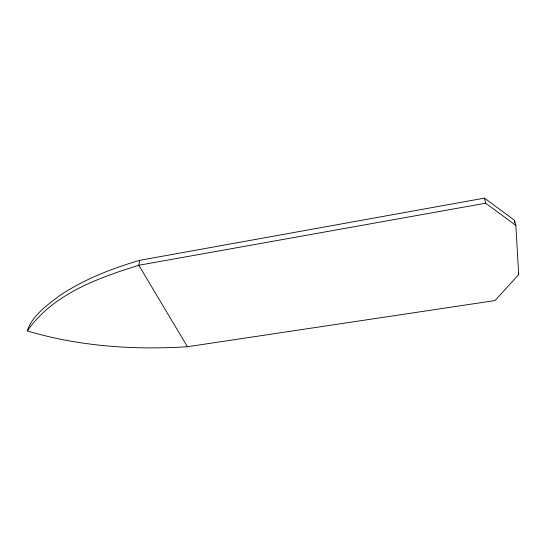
<?xml version="1.0" encoding="UTF-8"?>
<svg xmlns="http://www.w3.org/2000/svg" width="546" height="546" viewBox="0 0 546 546"><rect width="100%" height="100%" fill="white"/><g stroke="black" fill="none" stroke-linecap="round" stroke-linejoin="round"><path stroke-width="0.82" d="M139.646 260.34L138.8 265.26L187.435 346.73L494.976 300.573L518.7 274.583L515.84 225.396L514.53 220.311L484.479 198.116L139.646 260.34C111.377 268.666 83.483 279.504 58.968 296.103C46.799 305.48 32.084 315.69 27.3 330.944C79.061 346.348 133.722 350.143 187.435 346.73M27.3 330.944C52.757 294.103 97.836 278.112 138.8 265.26L485.64 203.208L515.84 225.396M518.345 273.15L518.7 274.583M484.479 198.116L485.64 203.208M514.53 220.311L514.68 222.857"/></g></svg>
